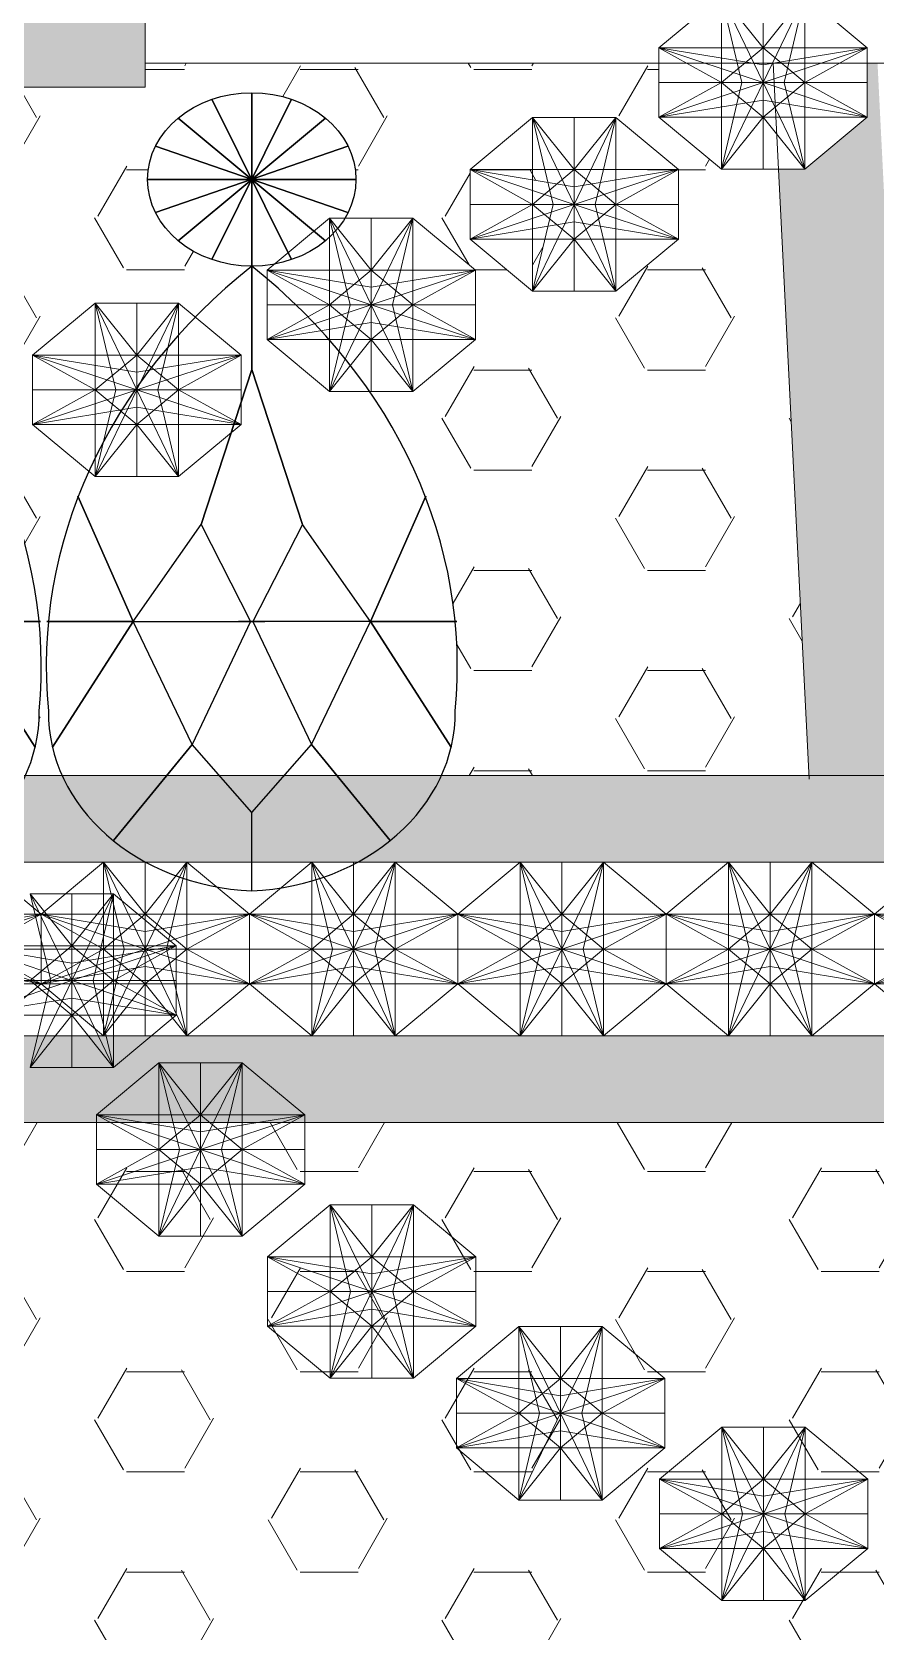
# Model space of a CAD drawing. Header units: inches. Extents: x 193287 to 241687, y 437648 to 550079.
# Drawn here: x 234455.35 to 234479.65, y 465364.96 to 465411.05 of the extents above; entities that cross this region are included whole.
import ezdxf

# ---------------------------------------------------------------- set-up
doc = ezdxf.new("R2010")
doc.units = ezdxf.units.IN
doc.header["$MEASUREMENT"] = 0
doc.linetypes.add('HIDDEN', pattern=[0.375, 0.25, -0.125])
doc.layers.add('CQ SPOT DETAIL DIMENSION', color=9, linetype='Continuous')
doc.layers.add('E-LITE-FIXT-NORM-CEILING', color=3, linetype='Continuous')
pattern_1 = [(0, (-8405.160711264965, -2014.935615918386), (0, 9.623705), [5.556249999999998, -11.1125]), (120, (-8405.160711264965, -2014.935615918386), (-8.33437300852732, -4.811852499999996), [5.556249999999995, -11.11249999999999]), (59.99999999999999, (-8399.604461264971, -2014.935615918386), (-8.33437300852732, 4.811852500000001), [5.556249999999998, -11.1125])]

# ---------------------------------------------------------------- blocks, each defined once
blk = doc.blocks.new('CRYSTAL ALMOND')
at = {"color": 4}
for p, q in [((16643.04392548388, 3698.136794871885), (16650.69759413118, 3716.614385522109)), ((16650.69759413117, 3698.136794871885), (16643.04392548387, 3716.614385522109)), ((16650.69759413118, 3716.614385522109), (16643.04392548388, 3698.136794871885)), ((16643.04392548388, 3716.614385522107), (16650.69759413117, 3698.136794871882)), ((16646.87075980753, 3697.375590196999), (16646.87075980753, 3717.375590196996)), ((16646.87075980753, 3717.375590196996), (16646.87075980753, 3697.375590196999)), ((16639.79969199566, 3700.30452238513), (16653.94182761939, 3714.446658008861)), ((16653.94182761939, 3700.30452238513), (16639.79969199566, 3714.446658008861)), ((16653.9418276194, 3714.446658008863), (16639.79969199566, 3700.304522385133)), ((16639.79969199566, 3714.446658008863), (16653.94182761939, 3700.304522385132)), ((16637.63196448241, 3703.548755873348), (16656.10955513264, 3711.202424520648)), ((16656.10955513264, 3703.548755873345), (16637.63196448241, 3711.202424520647)), ((16656.10955513264, 3711.202424520646), (16637.63196448241, 3703.548755873344)), ((16637.63196448241, 3711.202424520648), (16656.10955513264, 3703.548755873346)), ((16636.87075980752, 3707.375590196996), (16656.87075980752, 3707.375590196996)), ((16656.87075980752, 3707.375590196996), (16636.87075980752, 3707.375590196996)), ((16627.19847976042, 3656.410555810113), (16648.12835971581, 3656.41055581011)), ((16666.54303985463, 3656.41055581011), (16645.61315989925, 3656.41055581011))]:
    blk.add_line(p, q, dxfattribs=at)
for points in [[(16646.87075980753, 3625.35748944595), (16646.87075980753, 3634.379865420907), (16641.13501732991, 3642.207152487384), (16635.47711062292, 3656.412236164359), (16630.17234510371, 3670.845049834504), (16635.47711062292, 3656.412236164359), (16642.00545440183, 3667.573356105111), (16646.87075980753, 3685.441208679175), (16646.87075980753, 3697.375590196993), (16646.87075980753, 3685.441208679175), (16642.00545440183, 3667.573356105111), (16646.75373299187, 3656.41055581011), (16641.13501732991, 3642.207152487384), (16633.58700076425, 3631.139002675256), (16641.13501732991, 3642.207152487384), (16635.47711062292, 3656.412236164359), (16627.73279780014, 3641.910013242532), (16635.47711062292, 3656.412236164359), (16627.19847976042, 3656.410555810113), (16646.75373299187, 3656.41055581011)], [(16646.87075980753, 3625.35748944595), (16646.87075980753, 3634.379865420907), (16652.60650228513, 3642.207152487384), (16658.26440899214, 3656.412236164357), (16663.56917451133, 3670.845049834504), (16658.26440899214, 3656.412236164357), (16651.73606521323, 3667.57335610511), (16646.87075980753, 3685.441208679175), (16646.87075980753, 3697.375590196993), (16646.87075980753, 3685.441208679175), (16651.73606521323, 3667.57335610511), (16646.98778662319, 3656.41055581011), (16652.60650228513, 3642.207152487384), (16660.1545188508, 3631.139002675254), (16652.60650228513, 3642.207152487384), (16658.26440899214, 3656.412236164357), (16666.00872181491, 3641.91001324253), (16658.26440899214, 3656.412236164357), (16666.54303985463, 3656.41055581011), (16646.98778662319, 3656.41055581011)]]:
    blk.add_lwpolyline(points, dxfattribs=at)
blk.add_circle((16646.87075980753, 3707.375590196996), 10, dxfattribs=at)
for centre, radius, start, end in [((16690.90522843881, 3651.250802662294), 63.76935355451035, 133.6718501951636, 184.618937128605), ((16602.83629117625, 3651.250802662295), 63.76935355451035, 355.3810628713922, 46.32814980483348), ((16647.91205246385, 3645.901307439538), 20.57019076600424, 179.4032131307408, 267.0983650391007), ((16645.8294671512, 3645.901307439538), 20.57019076600424, 272.9016349608965, 0.5967868692562939)]:
    blk.add_arc(centre, radius, start, end, dxfattribs=at)
blk = doc.blocks.new('OCTAGON')
at = {"color": 4, "lineweight": 0}
for p, q in [((-4.999999999974534, 12.5), (-4.999999999974534, -12.5)), ((-4.999999999978171, 12.49999999999772), (2.54659e-11, 5.000000000000452)), ((-4.999999999974534, 12.49999999999045), (-2.535666767445944, -1.3642e-12)), ((3.27418e-11, 0), (-4.999999999978171, 12.49999999999772)), ((2.54659e-11, 12.5), (2.54659e-11, -12.5)), ((5.000000000029104, 12.50000000000045), (2.91038e-11, 5.000000000000452)), ((2.54659e-11, 0), (5.000000000029104, 12.50000000000045)), ((5.000000000025464, 12.49999999999318), (2.535666767504153, 0)), ((5.000000000025464, 12.5), (5.000000000025464, -12.5)), ((-12.49999999997453, 5), (12.50000000002546, 5)), ((-12.49999999997817, 5.000000000007275), (-4.99999999998181, 0)), ((-12.49999999997089, 5.000000000003636), (2.18279e-11, 2.535666767471411)), ((1.81899e-11, -7.276000000000001e-12), (-12.49999999997817, 5.000000000007275)), ((12.50000000002183, 5.000000000003636), (2.91038e-11, 2.535666767471411)), ((3.27418e-11, -7.276000000000001e-12), (12.5000000000291, 5.000000000007275)), ((12.5000000000291, 5.000000000007275), (5.000000000032742, 0)), ((-12.49999999997453, 0), (12.50000000002546, 0)), ((1.81899e-11, 0), (-12.49999999998181, -5)), ((-4.999999999974534, -12.49999999999045), (-2.535666767445944, 1.3642e-12)), ((3.27418e-11, 0), (-4.999999999978171, -12.49999999999772)), ((2.54659e-11, 0), (5.000000000029104, -12.50000000000045)), ((3.27418e-11, 0), (12.50000000003274, -5)), ((5.000000000025464, -12.49999999999318), (2.535666767504153, 0)), ((-12.49999999998181, -5), (-4.99999999998181, -3.638e-12)), ((12.50000000003274, -5), (5.000000000032742, -3.638e-12)), ((-12.49999999997453, -4.999999999996362), (1.81899e-11, -2.535666767478685)), ((12.50000000002546, -4.999999999996362), (3.27418e-11, -2.535666767478685)), ((-12.49999999997453, -5), (12.50000000002546, -5)), ((-4.999999999978171, -12.49999999999772), (2.54659e-11, -5.000000000000452)), ((5.000000000029104, -12.50000000000045), (2.91038e-11, -5.000000000000452))]:
    blk.add_line(p, q, dxfattribs=at)
for points in [[(-4.999999999974534, 12.5), (5.000000000029104, 12.50000000000045), (12.50000000002546, 5), (12.50000000002546, -5), (5.000000000025464, -12.5), (-4.999999999970896, -12.49999999999954), (-12.49999999997453, -5), (-12.49999999997453, 5), (-4.999999999974534, 12.5)], [(-4.999999999974534, 1.3642e-12), (2.54659e-11, 4.999999999994996), (5.000000000032742, -3.638e-12), (2.54659e-11, -4.999999999994996), (-4.99999999998181, -3.638e-12)]]:
    blk.add_lwpolyline(points, dxfattribs=at)
blk = doc.blocks.new('COLIER')
at = {"color": 4, "lineweight": 0}
for p, q in [((8378.206813466375, 3253.378379333377), (8372.206813466377, 3247.378379333377)), ((8378.206813466377, 3253.378379333377), (8378.206813466377, 3233.378379333377)), ((8386.206813466375, 3253.378379333377), (8378.206813466375, 3253.378379333377)), ((8378.206813466375, 3253.378379333377), (8382.206813466373, 3247.378379333377)), ((8378.206813466377, 3253.378379333371), (8380.178280052394, 3243.378379333377)), ((8382.206813466375, 3243.378379333377), (8378.206813466375, 3253.378379333377)), ((8382.206813466375, 3253.378379333377), (8382.206813466375, 3233.378379333377)), ((8386.206813466379, 3253.378379333375), (8382.206813466375, 3247.378379333377)), ((8382.206813466371, 3243.378379333377), (8386.206813466379, 3253.378379333375)), ((8386.206813466375, 3253.378379333369), (8384.235346880352, 3243.378379333376)), ((8392.206813466375, 3247.378379333377), (8372.206813466377, 3247.378379333377)), ((8372.206813466377, 3247.378379333377), (8372.206813466377, 3239.378379333377)), ((8372.206813466375, 3247.378379333382), (8378.206813466371, 3243.378379333377)), ((8372.206813466379, 3247.37837933338), (8382.206813466373, 3245.406912747354)), ((8382.206813466371, 3243.378379333371), (8372.206813466375, 3247.378379333382)), ((8382.206813466375, 3247.378379333373), (8378.206813466371, 3243.378379333375)), ((8392.206813466373, 3247.37837933338), (8382.206813466379, 3245.406912747354)), ((8382.206813466382, 3243.378379333371), (8392.206813466379, 3247.378379333382)), ((8386.206813466375, 3243.378379333378), (8382.206813466375, 3247.378379333373)), ((8392.206813466375, 3243.378379333377), (8372.206813466377, 3243.378379333377)), ((8372.206813466371, 3239.378379333377), (8378.206813466371, 3243.378379333375)), ((8382.206813466371, 3243.378379333377), (8372.206813466371, 3239.378379333377)), ((8378.206813466377, 3233.378379333384), (8380.178280052394, 3243.378379333377)), ((8382.206813466375, 3243.378379333377), (8378.206813466375, 3233.378379333377)), ((8378.206813466371, 3243.378379333375), (8382.206813466375, 3239.378379333381)), ((8382.206813466371, 3243.378379333377), (8386.206813466379, 3233.378379333379)), ((8382.206813466382, 3243.378379333377), (8392.206813466382, 3239.378379333377)), ((8382.206813466375, 3239.378379333381), (8386.206813466382, 3243.378379333375)), ((8386.206813466375, 3233.378379333385), (8384.235346880352, 3243.378379333378)), ((8372.206813466377, 3239.378379333381), (8382.206813466371, 3241.349845919394)), ((8392.206813466375, 3239.378379333381), (8382.206813466382, 3241.349845919394)), ((8392.206813466375, 3239.378379333377), (8372.206813466377, 3239.378379333377)), ((8372.206813466377, 3239.378379333377), (8378.206813466377, 3233.378379333377)), ((8378.206813466375, 3233.378379333377), (8382.206813466373, 3239.378379333377)), ((8386.206813466379, 3233.378379333379), (8382.206813466375, 3239.378379333377)), ((8365.857652846666, 3233.896564535601), (8359.85765284667, 3227.8965645356)), ((8365.85765284667, 3233.896564535601), (8365.85765284667, 3213.896564535601)), ((8373.85765284667, 3233.896564535601), (8365.857652846666, 3233.896564535601)), ((8365.857652846666, 3233.896564535601), (8369.857652846667, 3227.8965645356)), ((8365.85765284667, 3233.896564535594), (8367.829119432688, 3223.8965645356)), ((8369.857652846667, 3223.8965645356), (8365.857652846666, 3233.896564535601)), ((8369.857652846667, 3233.896564535601), (8369.857652846667, 3213.896564535601)), ((8373.857652846671, 3233.896564535598), (8369.857652846667, 3227.8965645356)), ((8369.857652846667, 3223.8965645356), (8373.857652846671, 3233.896564535598)), ((8373.85765284667, 3233.896564535592), (8371.886186260645, 3223.8965645356)), ((8373.85765284667, 3233.896564535601), (8373.85765284667, 3213.896564535601)), ((8379.857652846667, 3227.8965645356), (8373.85765284667, 3233.896564535601)), ((8378.206813466377, 3233.378379333377), (8386.206813466371, 3233.378379333378)), ((8379.857652846667, 3227.8965645356), (8359.85765284667, 3227.8965645356)), ((8359.85765284667, 3227.8965645356), (8359.85765284667, 3219.896564535601)), ((8359.85765284667, 3227.896564535606), (8365.857652846662, 3223.8965645356)), ((8359.857652846673, 3227.896564535603), (8369.857652846667, 3225.925097949577)), ((8369.857652846667, 3223.896564535595), (8359.85765284667, 3227.896564535606)), ((8369.857652846667, 3227.896564535596), (8365.857652846662, 3223.896564535599)), ((8379.857652846666, 3227.896564535603), (8369.857652846673, 3225.925097949577)), ((8369.857652846673, 3223.896564535595), (8379.857652846673, 3227.896564535606)), ((8373.85765284667, 3223.896564535601), (8369.857652846667, 3227.896564535596)), ((8379.857652846673, 3227.896564535606), (8373.857652846675, 3223.8965645356)), ((8379.857652846667, 3219.896564535601), (8379.857652846667, 3227.8965645356)), ((8379.857652846667, 3223.8965645356), (8359.85765284667, 3223.8965645356)), ((8359.857652846662, 3219.896564535601), (8365.857652846662, 3223.896564535599)), ((8369.857652846667, 3223.8965645356), (8359.857652846662, 3219.896564535601)), ((8365.85765284667, 3213.896564535606), (8367.829119432688, 3223.8965645356)), ((8369.857652846667, 3223.8965645356), (8365.857652846666, 3213.896564535601)), ((8365.857652846662, 3223.896564535599), (8369.857652846667, 3219.896564535604)), ((8369.857652846667, 3223.8965645356), (8373.857652846671, 3213.896564535602)), ((8369.857652846673, 3223.8965645356), (8379.857652846675, 3219.896564535601)), ((8369.857652846667, 3219.896564535604), (8373.857652846675, 3223.896564535599)), ((8373.85765284667, 3213.896564535609), (8371.886186260645, 3223.896564535601)), ((8379.857652846675, 3219.896564535601), (8373.857652846675, 3223.896564535599)), ((8359.85765284667, 3219.896564535603), (8369.857652846667, 3221.868031121618)), ((8379.857652846667, 3219.896564535603), (8369.857652846673, 3221.868031121618)), ((8379.857652846667, 3219.896564535601), (8359.85765284667, 3219.896564535601)), ((8359.85765284667, 3219.896564535601), (8365.85765284667, 3213.896564535601)), ((8365.857652846666, 3213.896564535601), (8369.857652846667, 3219.896564535601)), ((8373.857652846671, 3213.896564535602), (8369.857652846667, 3219.896564535601)), ((8373.857652846664, 3213.896564535601), (8379.857652846667, 3219.896564535601)), ((8349.416065863337, 3217.537572136929), (8343.416065863343, 3211.537572136928)), ((8349.416065863341, 3217.537572136927), (8349.416065863341, 3197.537572136929)), ((8357.416065863343, 3217.537572136927), (8349.416065863337, 3217.537572136929)), ((8349.416065863337, 3217.537572136929), (8353.416065863337, 3211.537572136928)), ((8349.416065863341, 3217.537572136922), (8351.387532449355, 3207.537572136928)), ((8353.416065863341, 3207.537572136928), (8349.416065863337, 3217.537572136929)), ((8353.416065863341, 3217.537572136927), (8353.416065863341, 3197.537572136929)), ((8357.416065863343, 3217.537572136926), (8353.416065863341, 3211.537572136928)), ((8353.416065863332, 3207.537572136928), (8357.416065863343, 3217.537572136926)), ((8357.416065863343, 3217.53757213692), (8355.444599277316, 3207.537572136927)), ((8357.416065863343, 3217.537572136927), (8357.416065863343, 3197.537572136929)), ((8363.416065863337, 3211.537572136928), (8357.416065863343, 3217.537572136927)), ((8365.85765284667, 3213.896564535601), (8373.857652846664, 3213.896564535601)), ((8363.416065863337, 3211.537572136928), (8343.416065863343, 3211.537572136928)), ((8343.416065863343, 3211.537572136928), (8343.416065863343, 3203.537572136929)), ((8343.416065863337, 3211.537572136933), (8349.416065863334, 3207.537572136928)), ((8343.416065863343, 3211.537572136931), (8353.416065863337, 3209.566105550905)), ((8353.416065863332, 3207.537572136922), (8343.416065863337, 3211.537572136933)), ((8353.416065863341, 3211.537572136924), (8349.416065863334, 3207.537572136925)), ((8363.416065863337, 3211.537572136931), (8353.416065863341, 3209.566105550905)), ((8353.416065863346, 3207.537572136922), (8363.416065863341, 3211.537572136933)), ((8357.416065863343, 3207.537572136929), (8353.416065863341, 3211.537572136924)), ((8363.416065863341, 3211.537572136933), (8357.416065863345, 3207.537572136928)), ((8363.416065863337, 3203.537572136929), (8363.416065863337, 3211.537572136928)), ((8363.416065863337, 3207.537572136928), (8343.416065863343, 3207.537572136928)), ((8343.416065863332, 3203.537572136929), (8349.416065863334, 3207.537572136925)), ((8353.416065863332, 3207.537572136928), (8343.416065863332, 3203.537572136929)), ((8349.416065863341, 3197.537572136934), (8351.387532449355, 3207.537572136928)), ((8353.416065863341, 3207.537572136928), (8349.416065863337, 3197.537572136929)), ((8349.416065863334, 3207.537572136925), (8353.416065863341, 3203.537572136932)), ((8353.416065863332, 3207.537572136928), (8357.416065863343, 3197.53757213693)), ((8353.416065863346, 3207.537572136928), (8363.416065863345, 3203.537572136929)), ((8353.416065863341, 3203.537572136932), (8357.416065863345, 3207.537572136925)), ((8357.416065863343, 3197.537572136936), (8355.444599277316, 3207.537572136929)), ((8363.416065863345, 3203.537572136929), (8357.416065863345, 3207.537572136925)), ((8343.416065863343, 3203.537572136931), (8353.416065863332, 3205.509038722945)), ((8363.416065863337, 3203.537572136931), (8353.416065863346, 3205.509038722945)), ((8331.284232317741, 3203.491142699169), (8325.284232317743, 3197.491142699168)), ((8331.284232317743, 3203.491142699169), (8331.284232317743, 3183.491142699168)), ((8339.284232317741, 3203.491142699169), (8331.284232317741, 3203.491142699169)), ((8331.284232317741, 3203.491142699169), (8335.28423231774, 3197.491142699168)), ((8331.284232317743, 3203.491142699162), (8333.25569890376, 3193.491142699168)), ((8335.284232317743, 3193.491142699168), (8331.284232317741, 3203.491142699169)), ((8335.284232317743, 3203.491142699169), (8335.284232317743, 3183.491142699168)), ((8339.284232317745, 3203.491142699166), (8335.284232317743, 3197.491142699168)), ((8335.284232317737, 3193.491142699168), (8339.284232317745, 3203.491142699166)), ((8339.284232317741, 3203.491142699161), (8337.31276573172, 3193.491142699167)), ((8339.284232317741, 3203.491142699169), (8339.284232317741, 3183.491142699168)), ((8345.284232317741, 3197.491142699168), (8339.284232317741, 3203.491142699169)), ((8363.416065863337, 3203.537572136929), (8343.416065863343, 3203.537572136929)), ((8343.416065863343, 3203.537572136929), (8349.416065863341, 3197.537572136929)), ((8349.416065863337, 3197.537572136929), (8353.416065863337, 3203.537572136929)), ((8357.416065863343, 3197.53757213693), (8353.416065863341, 3203.537572136929)), ((8357.416065863337, 3197.537572136929), (8363.416065863337, 3203.537572136929)), ((8345.284232317741, 3197.491142699168), (8325.284232317743, 3197.491142699168)), ((8325.284232317743, 3197.491142699168), (8325.284232317743, 3189.491142699168)), ((8325.284232317741, 3197.491142699175), (8331.284232317737, 3193.491142699168)), ((8325.284232317747, 3197.491142699171), (8335.28423231774, 3195.519676113145)), ((8335.284232317737, 3193.491142699163), (8325.284232317741, 3197.491142699175)), ((8335.284232317743, 3197.491142699164), (8331.284232317737, 3193.491142699166)), ((8345.28423231774, 3197.491142699171), (8335.284232317745, 3195.519676113145)), ((8335.284232317748, 3193.491142699163), (8345.284232317745, 3197.491142699175)), ((8339.284232317741, 3193.491142699169), (8335.284232317743, 3197.491142699164)), ((8345.284232317745, 3197.491142699175), (8339.28423231775, 3193.491142699168)), ((8345.284232317741, 3189.491142699168), (8345.284232317741, 3197.491142699168)), ((8349.416065863341, 3197.537572136929), (8357.416065863337, 3197.537572136929)), ((8345.284232317741, 3193.491142699168), (8325.284232317743, 3193.491142699168)), ((8325.284232317737, 3189.491142699168), (8331.284232317737, 3193.491142699166)), ((8335.284232317737, 3193.491142699168), (8325.284232317737, 3189.491142699168)), ((8331.284232317743, 3183.491142699175), (8333.25569890376, 3193.491142699168)), ((8335.284232317743, 3193.491142699168), (8331.284232317741, 3183.491142699168)), ((8331.284232317737, 3193.491142699166), (8335.284232317743, 3189.491142699172)), ((8335.284232317737, 3193.491142699168), (8339.284232317745, 3183.49114269917)), ((8335.284232317748, 3193.491142699168), (8345.284232317748, 3189.491142699168)), ((8335.284232317743, 3189.491142699172), (8339.28423231775, 3193.491142699166)), ((8339.284232317741, 3183.491142699176), (8337.31276573172, 3193.491142699169)), ((8345.284232317748, 3189.491142699168), (8339.28423231775, 3193.491142699166)), ((8311.79858365361, 3191.897048886263), (8305.798583653614, 3185.897048886263)), ((8311.798583653614, 3191.897048886263), (8311.798583653614, 3171.897048886263)), ((8319.798583653614, 3191.897048886263), (8311.79858365361, 3191.897048886263)), ((8311.79858365361, 3191.897048886263), (8315.798583653608, 3185.897048886263)), ((8311.798583653614, 3191.897048886257), (8313.770050239631, 3181.897048886263)), ((8315.798583653614, 3181.897048886263), (8311.79858365361, 3191.897048886263)), ((8315.798583653614, 3191.897048886263), (8315.798583653614, 3171.897048886263)), ((8319.798583653615, 3191.897048886261), (8315.798583653614, 3185.897048886263)), ((8315.798583653608, 3181.897048886263), (8319.798583653615, 3191.897048886261)), ((8319.798583653614, 3191.897048886254), (8317.82711706759, 3181.897048886261)), ((8319.798583653614, 3191.897048886263), (8319.798583653614, 3171.897048886263)), ((8325.798583653614, 3185.897048886263), (8319.798583653614, 3191.897048886263)), ((8325.284232317743, 3189.491142699171), (8335.284232317737, 3191.462609285185)), ((8345.284232317741, 3189.491142699171), (8335.284232317748, 3191.462609285185)), ((8345.284232317741, 3189.491142699168), (8325.284232317743, 3189.491142699168)), ((8325.284232317743, 3189.491142699168), (8331.284232317743, 3183.491142699168)), ((8331.284232317741, 3183.491142699168), (8335.28423231774, 3189.491142699168)), ((8339.284232317745, 3183.49114269917), (8335.284232317743, 3189.491142699168)), ((8339.28423231774, 3183.491142699169), (8345.284232317741, 3189.491142699168)), ((8325.798583653614, 3185.897048886263), (8305.798583653614, 3185.897048886263)), ((8305.798583653614, 3185.897048886263), (8305.798583653614, 3177.897048886263)), ((8305.79858365361, 3185.897048886268), (8311.798583653608, 3181.897048886263)), ((8305.798583653617, 3185.897048886265), (8315.798583653608, 3183.92558230024)), ((8315.798583653608, 3181.897048886257), (8305.79858365361, 3185.897048886268)), ((8315.798583653614, 3185.897048886259), (8311.798583653608, 3181.897048886261)), ((8325.79858365361, 3185.897048886265), (8315.798583653614, 3183.92558230024)), ((8315.798583653623, 3181.897048886257), (8325.798583653614, 3185.897048886268)), ((8319.798583653614, 3181.897048886263), (8315.798583653614, 3185.897048886259)), ((8325.798583653614, 3185.897048886268), (8319.79858365362, 3181.897048886263)), ((8325.798583653614, 3177.897048886263), (8325.798583653614, 3185.897048886263)), ((8331.284232317743, 3183.491142699168), (8339.28423231774, 3183.491142699169)), ((8325.798583653614, 3181.897048886263), (8305.798583653614, 3181.897048886263)), ((8305.798583653608, 3177.897048886263), (8311.798583653608, 3181.897048886261)), ((8315.798583653608, 3181.897048886263), (8305.798583653608, 3177.897048886263)), ((8311.798583653614, 3171.897048886269), (8313.770050239631, 3181.897048886263)), ((8315.798583653614, 3181.897048886263), (8311.79858365361, 3171.897048886263)), ((8311.798583653608, 3181.897048886261), (8315.798583653614, 3177.897048886267)), ((8315.798583653608, 3181.897048886263), (8319.798583653615, 3171.897048886265)), ((8315.798583653623, 3181.897048886263), (8325.79858365362, 3177.897048886263)), ((8315.798583653614, 3177.897048886267), (8319.79858365362, 3181.897048886261)), ((8319.798583653614, 3171.89704888627), (8317.82711706759, 3181.897048886263)), ((8325.79858365362, 3177.897048886263), (8319.79858365362, 3181.897048886261)), ((8305.798583653614, 3177.897048886266), (8315.798583653608, 3179.868515472279)), ((8325.798583653614, 3177.897048886266), (8315.798583653623, 3179.868515472279)), ((8325.798583653614, 3177.897048886263), (8305.798583653614, 3177.897048886263)), ((8305.798583653614, 3177.897048886263), (8311.798583653614, 3171.897048886263)), ((8311.79858365361, 3171.897048886263), (8315.798583653608, 3177.897048886263)), ((8319.798583653615, 3171.897048886265), (8315.798583653614, 3177.897048886263)), ((8319.79858365361, 3171.897048886263), (8325.798583653614, 3177.897048886263)), ((8311.798583653614, 3171.897048886263), (8319.79858365361, 3171.897048886263))]:
    blk.add_line(p, q, dxfattribs=at)
blk = doc.blocks.new('COLIER5')
at = {"color": 4, "lineweight": 0}
for p, q in [((8501.234694900357, 3474.737489662619), (8495.234694900359, 3468.737489662619)), ((8501.234694900359, 3474.737489662619), (8501.234694900359, 3454.737489662619)), ((8501.234694900357, 3474.737489662619), (8505.234694900355, 3468.737489662619)), ((8501.234694900359, 3474.737489662613), (8503.206161486374, 3464.737489662619)), ((8505.234694900359, 3464.737489662619), (8501.234694900357, 3474.737489662619)), ((8505.234694900359, 3474.737489662619), (8505.234694900359, 3454.737489662619)), ((8509.234694900357, 3474.737489662617), (8505.234694900359, 3468.737489662619)), ((8505.234694900351, 3464.737489662619), (8509.234694900357, 3474.737489662617)), ((8509.234694900357, 3474.737489662611), (8507.263228314336, 3464.737489662618)), ((8509.234694900357, 3474.737489662619), (8509.234694900357, 3454.737489662619)), ((8515.234694900355, 3468.737489662619), (8509.234694900357, 3474.737489662619)), ((8515.234694900355, 3468.737489662619), (8495.234694900359, 3468.737489662619)), ((8495.234694900359, 3468.737489662619), (8495.234694900359, 3460.737489662619)), ((8495.234694900355, 3468.737489662625), (8501.234694900351, 3464.737489662619)), ((8495.234694900362, 3468.737489662622), (8505.234694900355, 3466.766023076596)), ((8505.234694900351, 3464.737489662613), (8495.234694900355, 3468.737489662625)), ((8505.234694900359, 3468.737489662615), (8501.234694900351, 3464.737489662616)), ((8515.234694900355, 3468.737489662622), (8505.234694900359, 3466.766023076596)), ((8505.234694900362, 3464.737489662613), (8515.234694900359, 3468.737489662625)), ((8509.234694900357, 3464.73748966262), (8505.234694900359, 3468.737489662615)), ((8515.234694900359, 3468.737489662625), (8509.234694900362, 3464.737489662619)), ((8515.234694900355, 3460.737489662619), (8515.234694900355, 3468.737489662619)), ((8515.234694900355, 3464.737489662619), (8495.234694900359, 3464.737489662619)), ((8495.234694900351, 3460.737489662619), (8501.234694900351, 3464.737489662616)), ((8505.234694900351, 3464.737489662619), (8495.234694900351, 3460.737489662619)), ((8501.234694900359, 3454.737489662625), (8503.206161486374, 3464.737489662619)), ((8505.234694900359, 3464.737489662619), (8501.234694900357, 3454.737489662619)), ((8501.234694900351, 3464.737489662616), (8505.234694900359, 3460.737489662623)), ((8505.234694900351, 3464.737489662619), (8509.234694900357, 3454.737489662621)), ((8505.234694900362, 3464.737489662619), (8515.234694900362, 3460.737489662619)), ((8505.234694900359, 3460.737489662623), (8509.234694900362, 3464.737489662616)), ((8509.234694900357, 3454.737489662627), (8507.263228314336, 3464.73748966262)), ((8515.234694900362, 3460.737489662619), (8509.234694900362, 3464.737489662616)), ((8495.234694900359, 3460.737489662622), (8505.234694900351, 3462.708956248636)), ((8515.234694900355, 3460.737489662622), (8505.234694900362, 3462.708956248636)), ((8483.102861354755, 3460.691060224859), (8477.102861354762, 3454.69106022486)), ((8483.102861354759, 3460.691060224859), (8483.102861354759, 3440.691060224859)), ((8491.102861354759, 3460.691060224859), (8483.102861354755, 3460.691060224859)), ((8483.102861354755, 3460.691060224859), (8487.102861354753, 3454.69106022486)), ((8483.102861354759, 3460.691060224853), (8485.074327940778, 3450.691060224859)), ((8487.10286135476, 3450.691060224859), (8483.102861354755, 3460.691060224859)), ((8487.10286135476, 3460.691060224859), (8487.10286135476, 3440.691060224859)), ((8491.102861354762, 3460.691060224858), (8487.10286135476, 3454.69106022486)), ((8487.102861354753, 3450.691060224859), (8491.102861354762, 3460.691060224858)), ((8491.102861354759, 3460.691060224851), (8489.13139476874, 3450.691060224857)), ((8491.102861354759, 3460.691060224859), (8491.102861354759, 3440.691060224859)), ((8497.102861354759, 3454.69106022486), (8491.102861354759, 3460.691060224859)), ((8515.234694900355, 3460.737489662619), (8495.234694900359, 3460.737489662619)), ((8495.234694900359, 3460.737489662619), (8501.234694900359, 3454.737489662619)), ((8501.234694900357, 3454.737489662619), (8505.234694900355, 3460.737489662619)), ((8509.234694900357, 3454.737489662621), (8505.234694900359, 3460.737489662619)), ((8509.234694900355, 3454.737489662619), (8515.234694900355, 3460.737489662619)), ((8497.102861354759, 3454.69106022486), (8477.102861354762, 3454.69106022486)), ((8477.102861354762, 3454.69106022486), (8477.102861354762, 3446.691060224859)), ((8477.102861354759, 3454.691060224865), (8483.102861354755, 3450.691060224859)), ((8477.102861354762, 3454.691060224862), (8487.102861354753, 3452.719593638836)), ((8487.102861354753, 3450.691060224853), (8477.102861354759, 3454.691060224865)), ((8487.10286135476, 3454.691060224855), (8483.102861354755, 3450.691060224857)), ((8497.102861354759, 3454.691060224862), (8487.10286135476, 3452.719593638836)), ((8487.102861354766, 3450.691060224853), (8497.102861354762, 3454.691060224865)), ((8491.102861354759, 3450.691060224861), (8487.10286135476, 3454.691060224855)), ((8497.102861354762, 3454.691060224865), (8491.102861354766, 3450.691060224859)), ((8497.102861354759, 3446.691060224859), (8497.102861354759, 3454.69106022486)), ((8501.234694900359, 3454.737489662619), (8509.234694900355, 3454.737489662619)), ((8497.102861354759, 3450.691060224859), (8477.102861354762, 3450.691060224859)), ((8477.102861354755, 3446.691060224859), (8483.102861354755, 3450.691060224857)), ((8487.102861354753, 3450.691060224859), (8477.102861354755, 3446.691060224859)), ((8483.102861354759, 3440.691060224865), (8485.074327940778, 3450.691060224859)), ((8487.10286135476, 3450.691060224859), (8483.102861354755, 3440.691060224859)), ((8483.102861354755, 3450.691060224857), (8487.10286135476, 3446.691060224863)), ((8487.102861354753, 3450.691060224859), (8491.102861354762, 3440.691060224863)), ((8487.102861354766, 3450.691060224859), (8497.102861354766, 3446.691060224859)), ((8487.10286135476, 3446.691060224863), (8491.102861354766, 3450.691060224857)), ((8491.102861354759, 3440.691060224867), (8489.13139476874, 3450.691060224861)), ((8497.102861354766, 3446.691060224859), (8491.102861354766, 3450.691060224857)), ((8463.617212690628, 3449.096966411953), (8457.617212690633, 3443.096966411954)), ((8463.617212690633, 3449.096966411953), (8463.617212690633, 3429.096966411954)), ((8471.617212690631, 3449.096966411953), (8463.617212690628, 3449.096966411953)), ((8463.617212690628, 3449.096966411953), (8467.617212690628, 3443.096966411954)), ((8463.617212690633, 3449.096966411949), (8465.588679276649, 3439.096966411954)), ((8467.617212690631, 3439.096966411954), (8463.617212690628, 3449.096966411953)), ((8467.617212690631, 3449.096966411953), (8467.617212690631, 3429.096966411954)), ((8471.617212690633, 3449.096966411951), (8467.617212690631, 3443.096966411954)), ((8467.617212690626, 3439.096966411954), (8471.617212690633, 3449.096966411951)), ((8471.617212690631, 3449.096966411945), (8469.64574610461, 3439.096966411952)), ((8471.617212690631, 3449.096966411953), (8471.617212690631, 3429.096966411954)), ((8477.61721269063, 3443.096966411954), (8471.617212690631, 3449.096966411953)), ((8477.102861354762, 3446.691060224863), (8487.102861354753, 3448.662526810876)), ((8497.102861354759, 3446.691060224863), (8487.102861354766, 3448.662526810876)), ((8497.102861354759, 3446.691060224859), (8477.102861354762, 3446.691060224859)), ((8477.102861354762, 3446.691060224859), (8483.102861354759, 3440.691060224859)), ((8483.102861354755, 3440.691060224859), (8487.102861354753, 3446.691060224859)), ((8491.102861354762, 3440.691060224863), (8487.10286135476, 3446.691060224859)), ((8491.102861354757, 3440.691060224861), (8497.102861354759, 3446.691060224859)), ((8477.61721269063, 3443.096966411954), (8457.617212690633, 3443.096966411954)), ((8457.617212690633, 3443.096966411954), (8457.617212690633, 3435.096966411953)), ((8457.61721269063, 3443.096966411959), (8463.617212690628, 3439.096966411954)), ((8457.617212690635, 3443.096966411957), (8467.617212690628, 3441.125499825931)), ((8467.617212690626, 3439.096966411947), (8457.61721269063, 3443.096966411959)), ((8467.617212690631, 3443.09696641195), (8463.617212690628, 3439.096966411951)), ((8477.617212690628, 3443.096966411957), (8467.617212690633, 3441.125499825931)), ((8467.617212690637, 3439.096966411947), (8477.617212690633, 3443.096966411959)), ((8471.617212690631, 3439.096966411955), (8467.617212690631, 3443.09696641195)), ((8477.617212690633, 3443.096966411959), (8471.617212690637, 3439.096966411954)), ((8477.61721269063, 3435.096966411953), (8477.61721269063, 3443.096966411954)), ((8483.102861354759, 3440.691060224859), (8491.102861354757, 3440.691060224861)), ((8441.116559289738, 3439.31554227203), (8435.116559289738, 3433.31554227203)), ((8441.116559289738, 3439.315542272029), (8441.116559289738, 3419.31554227203)), ((8449.116559289738, 3439.315542272029), (8441.116559289738, 3439.31554227203)), ((8441.116559289738, 3439.31554227203), (8445.116559289736, 3433.31554227203)), ((8441.116559289738, 3439.315542272024), (8443.088025875755, 3429.315542272031)), ((8445.116559289738, 3429.315542272031), (8441.116559289738, 3439.31554227203)), ((8445.116559289738, 3439.315542272029), (8445.116559289738, 3419.31554227203)), ((8449.11655928974, 3439.315542272029), (8445.116559289738, 3433.31554227203)), ((8445.116559289732, 3429.315542272031), (8449.11655928974, 3439.315542272029)), ((8449.116559289738, 3439.315542272022), (8447.145092703715, 3429.315542272029)), ((8449.116559289738, 3439.315542272029), (8449.116559289738, 3419.31554227203)), ((8455.116559289736, 3433.31554227203), (8449.116559289738, 3439.315542272029)), ((8477.61721269063, 3439.096966411954), (8457.617212690633, 3439.096966411954)), ((8457.617212690626, 3435.096966411953), (8463.617212690628, 3439.096966411951)), ((8467.617212690626, 3439.096966411954), (8457.617212690626, 3435.096966411953)), ((8463.617212690633, 3429.09696641196), (8465.588679276649, 3439.096966411954)), ((8467.617212690631, 3439.096966411954), (8463.617212690628, 3429.096966411954)), ((8463.617212690628, 3439.096966411951), (8467.617212690631, 3435.096966411958)), ((8467.617212690626, 3439.096966411954), (8471.617212690633, 3429.096966411957)), ((8467.617212690637, 3439.096966411954), (8477.617212690637, 3435.096966411953)), ((8467.617212690631, 3435.096966411958), (8471.617212690637, 3439.096966411951)), ((8471.617212690631, 3429.096966411961), (8469.64574610461, 3439.096966411955)), ((8477.617212690637, 3435.096966411953), (8471.617212690637, 3439.096966411951)), ((8457.617212690633, 3435.096966411957), (8467.617212690626, 3437.06843299797)), ((8477.61721269063, 3435.096966411957), (8467.617212690637, 3437.06843299797)), ((8477.61721269063, 3435.096966411953), (8457.617212690633, 3435.096966411953)), ((8457.617212690633, 3435.096966411953), (8463.617212690633, 3429.096966411954)), ((8463.617212690628, 3429.096966411954), (8467.617212690628, 3435.096966411953)), ((8471.617212690633, 3429.096966411957), (8467.617212690631, 3435.096966411953)), ((8471.617212690628, 3429.096966411954), (8477.61721269063, 3435.096966411953)), ((8455.116559289736, 3433.31554227203), (8435.116559289738, 3433.31554227203)), ((8435.116559289738, 3433.31554227203), (8435.116559289738, 3425.315542272031)), ((8435.116559289738, 3433.315542272036), (8441.116559289732, 3429.315542272031)), ((8435.116559289743, 3433.315542272032), (8445.116559289736, 3431.344075686008)), ((8445.116559289732, 3429.315542272024), (8435.116559289738, 3433.315542272036)), ((8445.116559289738, 3433.315542272026), (8441.116559289732, 3429.315542272027)), ((8455.116559289734, 3433.315542272032), (8445.116559289743, 3431.344075686008)), ((8445.116559289743, 3429.315542272024), (8455.116559289741, 3433.315542272036)), ((8449.116559289738, 3429.315542272031), (8445.116559289738, 3433.315542272026)), ((8455.116559289741, 3433.315542272036), (8449.116559289743, 3429.315542272031)), ((8455.116559289736, 3425.315542272031), (8455.116559289736, 3433.31554227203)), ((8455.116559289736, 3429.315542272031), (8435.116559289738, 3429.315542272031)), ((8435.116559289732, 3425.315542272031), (8441.116559289732, 3429.315542272027)), ((8445.116559289732, 3429.315542272031), (8435.116559289732, 3425.315542272031)), ((8441.116559289738, 3419.315542272036), (8443.088025875755, 3429.315542272031)), ((8445.116559289738, 3429.315542272031), (8441.116559289738, 3419.31554227203)), ((8441.116559289732, 3429.315542272027), (8445.116559289738, 3425.315542272034)), ((8445.116559289732, 3429.315542272031), (8449.11655928974, 3419.315542272033)), ((8445.116559289743, 3429.315542272031), (8455.116559289743, 3425.315542272031)), ((8445.116559289738, 3425.315542272034), (8449.116559289743, 3429.315542272027)), ((8449.116559289738, 3419.315542272038), (8447.145092703715, 3429.315542272031)), ((8455.116559289743, 3425.315542272031), (8449.116559289743, 3429.315542272027)), ((8463.617212690633, 3429.096966411954), (8471.617212690628, 3429.096966411954)), ((8435.116559289738, 3425.315542272033), (8445.116559289732, 3427.287008858047)), ((8455.116559289736, 3425.315542272033), (8445.116559289743, 3427.287008858047)), ((8455.116559289736, 3425.315542272031), (8435.116559289738, 3425.315542272031)), ((8435.116559289738, 3425.315542272031), (8441.116559289738, 3419.31554227203)), ((8441.116559289738, 3419.31554227203), (8445.116559289736, 3425.315542272031)), ((8449.11655928974, 3419.315542272033), (8445.116559289738, 3425.315542272031)), ((8449.116559289734, 3419.315542272031), (8455.116559289736, 3425.315542272031)), ((8441.116559289738, 3419.31554227203), (8449.116559289734, 3419.315542272031))]:
    blk.add_line(p, q, dxfattribs=at)
blk = doc.blocks.new('CH20')
h = blk.add_hatch(color=2)
h.set_gradient(color1=(255, 255, 0), color2=(168, 168, 0), one_color=1, tint=0.3300000131130219, name='INVCYLINDER')
h.paths.add_polyline_path([(30, -30), (-30, -30), (-30, -40), (30, -40)])
at = {"lineweight": 0, "true_color": 0xc6ecec}
h = blk.add_hatch(dxfattribs=at)
h.set_pattern_fill('HEX', color=254, scale=1.75, style=0)
h.set_pattern_definition(pattern_1)
h.paths.add_polyline_path([(90.79781489194285, -49.45111108498167), (85.30792064691195, -49.45111108498167), (79.30792064691195, -43.45111108498167), (79.30792064691195, -37.23601301018061), (30, -37.23601301018061), (30, -40), (5, -40), (5, -41.80512424137305, -0.2767290449063191), (10.28576311377765, -50.62419281920846, -0.276729044906373), (5, -59.4432613970439), (5, -64.46450500189894), (10.48976074904203, -69.95426575094098), (10.48976074904203, -70.99517149060739), (12.16204931263201, -70.99517149060739), (18.162049312632, -76.99517149060739), (18.162049312632, -84.99517149060556), (16.70451389278969, -86.45270691044789, -0.1014777769108165), (19.81354539444146, -111.8842224871878, -0.0868405724146627), (18.66387490519264, -118.882241422054), (19.13671798860377, -119.3550845054669), (22.01575679992675, -119.3550845054669, -0.0930040033788471), (20.69439276590856, -111.8842224871459, -0.1106826299981097), (24.58230259933771, -84.26557603861693), (19.18978503629114, -78.87305847557218), (19.18978503629478, -70.87305847557036), (25.1897850362875, -64.87305847557218), (33.18978503629114, -64.87305847557218), (34.8042148917084, -66.48748833099125, -0.0313281386424429), (40.22217504657965, -60.62419281920846, -0.4142135623733081), (30.22217504657238, -50.62419281920846, -1), (50.22217504657238, -50.62419281920846, -0.1163008485489719), (49.16879263632289, -55.09163433564753), (55.69043843718464, -55.09163433564753), (61.69043843718099, -61.09163433564753), (61.69043843718099, -69.09163433564754), (55.69043843718099, -75.09163433564572), (51.54421367361647, -75.09163433564754, -0.1511615368663461), (59.74995732723619, -111.884222487206, -0.0930040033781113), (58.428593293218, -119.3550845054669), (93.7171189116634, -119.3550845054669)])
h.paths.add_polyline_path([(67.1760871013139, -63.49754052274146), (61.17608710131389, -57.49754052274147), (61.17608710131389, -49.49754052274148), (67.17608710131026, -43.49754052274145), (75.17608710131391, -43.49754052274145), (81.17608710131026, -49.49754052274148), (81.17608710131026, -57.49754052274147), (75.17608710131026, -63.49754052274146)], flags=16)
h.paths.add_polyline_path([(71.17608710131388, -57.49754052273781), (67.1760871013139, -63.49754052273784), (67.1760871013139, -57.49754052274147), (61.17608710131025, -57.49754052274147), (67.17608710131026, -53.49754052274329), (61.17608710132117, -49.49754052274148), (67.17608710131026, -49.49754052274148), (67.1760871013139, -43.49754052274875), (71.17608710131026, -49.49754052274329), (75.17608710131391, -43.49754052274692), (75.17608710131391, -49.49754052274148), (81.17608710131026, -49.49754052274148), (75.17608710131753, -53.49754052274329), (81.17608710132117, -57.49754052274147), (75.17608710131391, -57.49754052274147), (75.17608710131391, -63.49754052273784)], flags=16)
h.paths.add_polyline_path([(71.17608710131755, -57.49754052273781), (70.0332299584552, -56.35468337988095), (67.1760871013139, -63.49754052273421), (68.64943209549529, -56.02419552856009), (61.17608710131754, -57.49754052273781), (68.31894424416531, -54.64039766559836), (67.17608710131026, -53.49754052274511), (68.31894424416531, -52.35468337988823), (61.17608710131754, -49.49754052273965), (68.64943209549529, -50.9708855169265), (67.1760871013139, -43.49754052274511), (70.0332299584552, -50.64039766560018), (71.17608710131755, -49.49754052274511), (72.31894424416895, -50.64039766559655), (75.17608710131026, -43.49754052275239), (73.70274210712888, -50.9708855169265), (81.17608710130298, -49.49754052273965), (74.03322995846247, -52.35468337988641), (75.17608710131753, -53.49754052274511), (74.03322995846247, -54.64039766559836), (81.17608710130663, -57.49754052273781), (73.70274210712888, -56.02419552855828), (75.17608710131026, -63.49754052273784), (72.3189442441653, -56.3546833798864)], flags=0)
h.paths.add_polyline_path([(-9.714236886222352, -50.62419281920846, -0.2590397929259609), (-5, -42.13533492753413), (-5, -40), (-30, -40), (-30, -37.23601301018061), (-90.28769246019512, -37.23601301018061), (-90.54918406850629, -43.49754052273964), (-88.70821307827282, -43.49754052273964), (-82.70821307827646, -49.49754052273965), (-82.70821307827646, -57.49754052274147), (-88.70821307827646, -63.49754052273965), (-91.38441671033794, -63.49754052273965), (-93.71711891167796, -119.3550845054669), (-57.84830177618279, -119.3550845054669, -0.0930040033788471), (-59.16966581020097, -111.8842224871459, -0.1105358799192804), (-55.29478419222503, -84.30018529659355), (-60.72191101325007, -78.87305847557036), (-60.72191101325371, -70.87305847557218), (-54.72191101325371, -64.87305847557036), (-46.72191101325006, -64.87305847556854), (-45.08121586857305, -66.51375362024554, -0.0314610213790304), (-39.64188352952989, -60.62419281920846, -0.4142135623733081), (-49.64188352953715, -50.62419281920846, -1), (-29.64188352953716, -50.62419281920846, -0.4142135623730418), (-39.64188352953352, -60.62419281920846, -0.053395504334184), (-30.87298480108075, -70.99517149060739), (-25.69417528959093, -70.99517149060739), (-19.69417528959457, -76.99517149060556), (-25.41986061165153, -80.8122950386496, -0.0022165812782315), (-25.19219071588305, -81.32982787307994), (-20.76606298847764, -84.28057969134716), (-20.76606298847764, -82.1897013271373), (-14.76606298848128, -82.1897013271373), (-14.76606298848128, -76.18970132713909), (-11.64994708370795, -76.18970132713909, -0.0091846461474151), (-10.48976074904203, -74.15457630111996), (-10.48976074904203, -69.95426575094098), (-5, -64.46450500189894), (-5, -59.11305071088101, -0.2590397929259609)])
h.paths.add_polyline_path([(-63.22256441414721, -61.09163433564028), (-63.22256441414721, -69.09163433564754), (-69.2225644141472, -75.09163433564572), (-77.22256441414356, -75.0916343356439), (-83.2225644141472, -69.0916343356439), (-83.22256441414356, -61.0916343356439), (-77.2225644141472, -55.09163433564572), (-69.22256441414356, -55.09163433564572)], flags=16)
h.paths.add_polyline_path([(-63.22256441414356, -61.09163433564028), (-69.22256441414356, -65.09163433564754), (-63.22256441413991, -69.09163433564572), (-69.2225644141472, -69.09163433564572), (-69.2225644141472, -75.09163433564026), (-73.22256441414356, -69.0916343356439), (-77.2225644141472, -75.09163433564026), (-77.22256441415081, -69.09163433564572), (-83.22256441415082, -69.09163433564572), (-77.22256441415081, -65.09163433564754), (-83.22256441414356, -61.09163433564572), (-77.2225644141472, -61.09163433564572), (-77.22256441414356, -55.09163433565118), (-73.22256441414356, -61.09163433564936), (-69.2225644141472, -55.09163433564935), (-69.2225644141472, -61.09163433564572)], flags=16)
h.paths.add_polyline_path([(-63.22256441414356, -61.09163433564028), (-70.36542155699861, -63.94877719279246), (-69.22256441414356, -65.09163433564754), (-70.36542155699861, -66.2344914785026), (-63.22256441415085, -69.09163433564208), (-70.69590940832859, -67.61828934146433), (-69.22256441415085, -75.09163433563663), (-72.0797072712885, -67.94877719278884), (-73.2225644141472, -69.09163433564208), (-74.36542155699863, -67.94877719279066), (-77.22256441415081, -75.09163433563663), (-75.74921941996581, -67.61828934146433), (-83.22256441414356, -69.09163433564208), (-76.07970727129576, -66.2344914785026), (-77.22256441415081, -65.09163433564935), (-76.07970727129212, -63.94877719279246), (-83.22256441413629, -61.0916343356439), (-75.74921941996217, -62.56497932983258), (-77.2225644141472, -55.09163433565118), (-74.36542155699863, -62.23449147850079), (-73.22256441415085, -61.09163433565118), (-72.0797072712885, -62.23449147850806), (-69.22256441415085, -55.09163433565483), (-70.69590940832859, -62.56497932983075)], flags=0)
h = blk.add_hatch(color=2)
h.set_gradient(color1=(255, 255, 0), color2=(255, 255, 219), rotation=45, one_color=1, tint=0.9300000071525574, name='CYLINDER')
h.paths.add_polyline_path([(100.2944475211225, -37.23601301018061), (99.30792064690831, -37.23601301018061), (99.30792064690831, -43.4511110849835), (93.30792064690831, -49.45111108498167), (90.79781489194285, -49.45111108498167), (93.7171189116634, -119.3550845054669), (103.7258352796379, -119.3550845054669)])
h = blk.add_hatch(color=2)
h.set_gradient(color1=(255, 255, 0), color2=(168, 168, 0), one_color=1, tint=0.3300000131130219, name='INVCYLINDER')
h.paths.add_polyline_path([(500, -119.3550845054669), (-232.0044527465871, -119.3550845054669, -0.160033235706414), (-240.0565307318393, -129.3550845054669), (500, -129.3550845054669)])
h = blk.add_hatch(color=2)
h.set_gradient(color1=(255, 255, 0), color2=(168, 168, 0), one_color=1, tint=0.3300000131130219, name='INVCYLINDER')
h.paths.add_polyline_path([(500, -119.3550845054669), (58.428593293218, -119.3550845054669, -0.1600332357064051), (50.37651530796575, -129.3550845054669), (54.00000000000365, -129.3550845054669), (500, -129.3550845054669)])
h = blk.add_hatch(color=2)
h.set_gradient(color1=(255, 255, 0), color2=(168, 168, 0), one_color=1, tint=0.3300000131130219, name='INVCYLINDER')
h.paths.add_polyline_path([(500, -149.3550845054669), (-500, -149.3550845054669), (-500, -159.3550845054669), (500, -159.3550845054669)])
h = blk.add_hatch(dxfattribs=at)
h.set_pattern_fill('HEX', color=254, scale=1.75, style=0)
h.set_pattern_definition(pattern_1)
edge = h.paths.add_edge_path()
edge.add_line((-171.5229554147081, -159.3550845054669), (171.5231555335194, -159.3550845054669))
edge.add_arc((510.4291601430303, -400.5467948518672), 415.9696155973429, 144.5614052286772, 177.0797833343636)
edge.add_line((94.9997046240533, -379.3550845054688), (-95.04604241342892, -379.3550845054688))
edge.add_arc((-510.2885216278555, -400.4101019882582), 415.7759376218677, 2.902716905610398, 35.43446912934993)
h = blk.add_hatch(color=2)
h.set_gradient(color1=(255, 255, 0), color2=(102, 102, 0), rotation=45, one_color=1, tint=0.2000000029802322, name='CYLINDER')
edge = h.paths.add_edge_path()
edge.add_arc((510.5373536564693, -400.6080418879174), 406.0924968016719, 143.5526570494183, 177.0000398083108)
edge.add_line((105.0013777417334, -379.3550845054688), (94.99970462404964, -379.3550845054706))
edge.add_arc((510.423117788614, -400.544384842342), 415.9634583158249, 144.5612090864476, 177.0800724624523, ccw=False)
edge.add_line((171.5229554146936, -159.3550845054669), (183.8752552844089, -159.3550845054669))
at = {"color": 2, "lineweight": 0}
blk.add_line((90.28769246018057, -37.23601301018061), (93.73455401057436, -119.7725753466839), dxfattribs=at)
for points in [[(-30, -30), (30, -30), (30, -40), (-30, -40)], [(500, -119.3550845054669), (-500, -119.3550845054669), (-500, -159.3550845054669), (500, -159.3550845054669)], [(500, -129.3550845054669), (-500, -129.3550845054669), (-500, -149.3550845054669), (500, -149.3550845054669)]]:
    blk.add_lwpolyline(points, close=True, dxfattribs=at)
blk.add_lwpolyline([(30, -37.23601301018061), (248.5246487976255, -37.23601301018061)], dxfattribs=at)
for points in [[(-171.5229554147081, -159.3550845054669), (171.5231555335231, -159.3550845054669, 0.1428480987196165), (94.9997046240533, -379.3550845054688), (-95.04604241342894, -379.3550845054688, 0.1429076455945071), (-171.5229554147081, -159.3550845054669, -1.011807207520563)], [(124.9999999999854, -379.3550845056017, -0.1561163741445666), (209.1028330644549, -159.3550845054669), (183.8752552844089, -159.3550845054669, 0.1469867803321751), (105.0013777417334, -379.3550845054688), (94.9997046240533, -379.3550845054706, -0.1428502593180689), (171.5229554146936, -159.3550845054669), (183.8752552844089, -159.3550845054669)]]:
    blk.add_lwpolyline(points, format="xyb", dxfattribs=at)
at = {"color": 2}
blk.add_blockref('COLIER5', (-8415.926774253443, -3504.188600747601), dxfattribs=at)
at = {"color": 2, "lineweight": 0}
for p in [(-16646.58499669375, -3757.999783016205), (-16606.64858476096, -3757.999783016205)]:
    blk.add_blockref('CRYSTAL ALMOND', p, dxfattribs=at)
at = {"color": 2, "xscale": -1}
blk.add_blockref('COLIER', (8405.160711264969, -3386.374570077234), dxfattribs=at)
at = {"color": 2, "lineweight": 0, "xscale": -0.7999999999992724, "yscale": 0.7999999999992724, "zscale": 0.8}
for p in [(10.00000000002183, -139.3550845054669), (30.00000000002183, -139.3550845054669), (50.00000000002183, -139.3550845054669), (70.00000000002183, -139.3550845054669), (90.00000000002181, -139.3550845054669), (110.0000000000254, -139.3550845054669)]:
    blk.add_blockref('OCTAGON', p, dxfattribs=at)
blk = doc.blocks.new('CH21')
at = {"color": 2, "lineweight": 0, "xscale": 1.199999999999999}
blk.add_blockref('CH20', (-28212.40102377517, 10805.44947337786), dxfattribs=at)
blk = doc.blocks.new('SMDS')
at = {"layer": 'E-LITE-FIXT-NORM-CEILING', "linetype": 'HIDDEN', "xscale": 0.25, "yscale": 0.25, "zscale": 0.25}
blk.add_blockref('CH21', (391895.0770739196, 476521.5739663898), dxfattribs=at)

msp = doc.modelspace()

# ---------------------------------------------------------------- block references
at = {"layer": 'CQ SPOT DETAIL DIMENSION'}
msp.add_blockref('SMDS', (-150392.3675674785, -13803.48223888048), dxfattribs=at)

doc.saveas('drawing.dxf')
